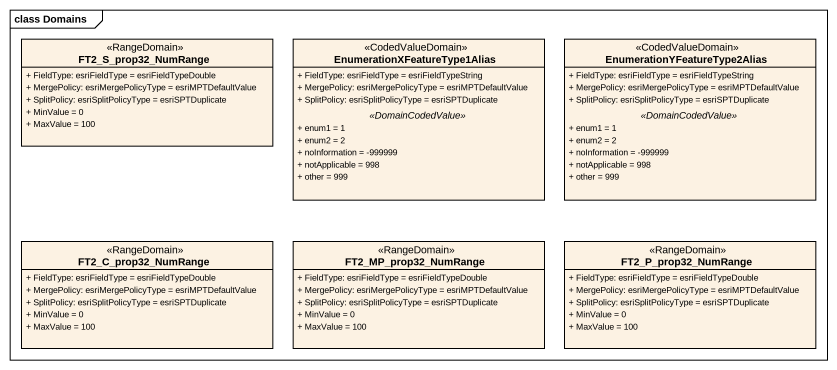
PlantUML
@startuml
mainframe class Domains
hide circle
hide empty members
skinparam classAttributeIconSize 0
class FT2_S_prop32_NumRange <<RangeDomain>> {
  + FieldType: esriFieldType = esriFieldTypeDouble
  + MergePolicy: esriMergePolicyType = esriMPTDefaultValue
  + SplitPolicy: esriSplitPolicyType = esriSPTDuplicate
  + MinValue = 0
  + MaxValue = 100
}
class "EnumerationXFeatureType1Alias" as EnumerationXFeatureType1Alia <<CodedValueDomain>> {
  + FieldType: esriFieldType = esriFieldTypeString
  + MergePolicy: esriMergePolicyType = esriMPTDefaultValue
  + SplitPolicy: esriSplitPolicyType = esriSPTDuplicate
  .. <<DomainCodedValue>> ..
  + enum1 = 1
  + enum2 = 2
  + noInformation = -999999
  + notApplicable = 998
  + other = 999
}
class "EnumerationYFeatureType2Alias" as EnumerationYFeatureType2Alia <<CodedValueDomain>> {
  + FieldType: esriFieldType = esriFieldTypeString
  + MergePolicy: esriMergePolicyType = esriMPTDefaultValue
  + SplitPolicy: esriSplitPolicyType = esriSPTDuplicate
  .. <<DomainCodedValue>> ..
  + enum1 = 1
  + enum2 = 2
  + noInformation = -999999
  + notApplicable = 998
  + other = 999
}
class FT2_C_prop32_NumRange <<RangeDomain>> {
  + FieldType: esriFieldType = esriFieldTypeDouble
  + MergePolicy: esriMergePolicyType = esriMPTDefaultValue
  + SplitPolicy: esriSplitPolicyType = esriSPTDuplicate
  + MinValue = 0
  + MaxValue = 100
}
class FT2_MP_prop32_NumRange <<RangeDomain>> {
  + FieldType: esriFieldType = esriFieldTypeDouble
  + MergePolicy: esriMergePolicyType = esriMPTDefaultValue
  + SplitPolicy: esriSplitPolicyType = esriSPTDuplicate
  + MinValue = 0
  + MaxValue = 100
}
class FT2_P_prop32_NumRange <<RangeDomain>> {
  + FieldType: esriFieldType = esriFieldTypeDouble
  + MergePolicy: esriMergePolicyType = esriMPTDefaultValue
  + SplitPolicy: esriSplitPolicyType = esriSPTDuplicate
  + MinValue = 0
  + MaxValue = 100
}
@enduml
